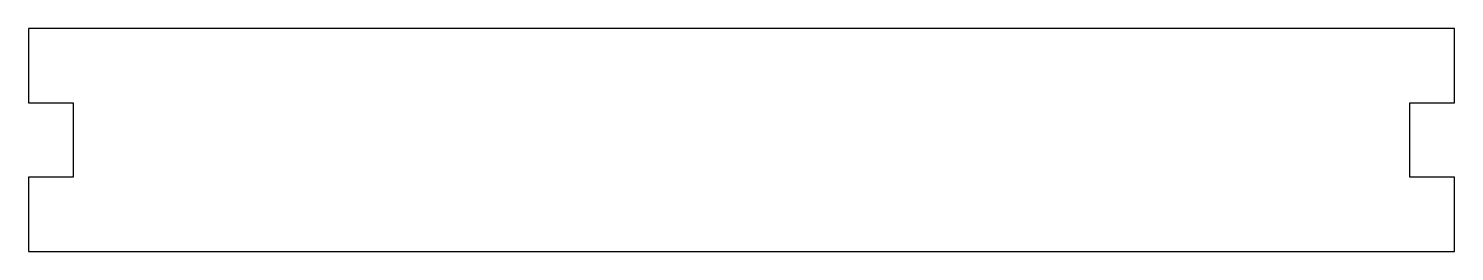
# Model space of a CAD drawing. Header units: millimetres. Extents: x -6 to 186, y -30 to 0.
import ezdxf

# ---------------------------------------------------------------- set-up
doc = ezdxf.new("R2010")
doc.units = ezdxf.units.MM

msp = doc.modelspace()

# ---------------------------------------------------------------- linework, layer by layer
msp.add_lwpolyline([(-6, -20), (-6, -30), (186, -30), (186, -20), (180, -20), (180, -10), (186, -10), (186, 0), (-6, 0), (-6, -10), (0, -10), (0, -20)], close=True)

doc.saveas('drawing.dxf')
